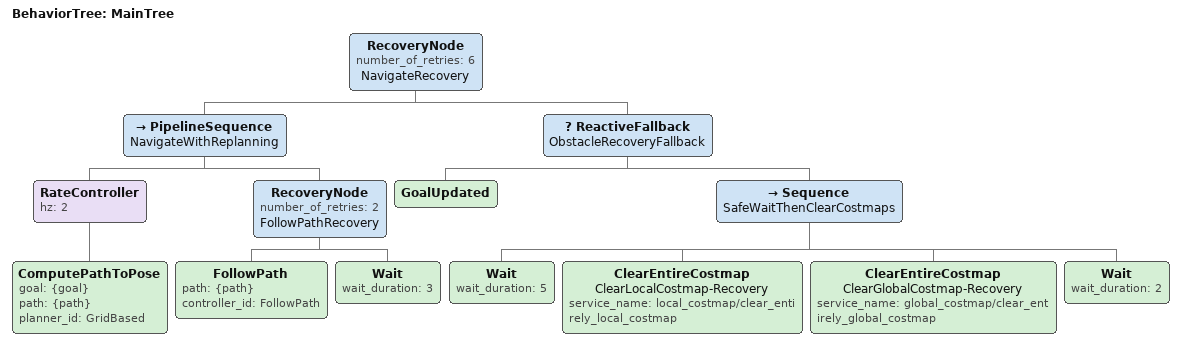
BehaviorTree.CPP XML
<root main_tree_to_execute="MainTree">
  <BehaviorTree ID="MainTree">

    <RecoveryNode number_of_retries="6" name="NavigateRecovery">

      <PipelineSequence name="NavigateWithReplanning">

        <RateController hz="2">
          <ComputePathToPose goal="{goal}" path="{path}" planner_id="GridBased"/>
        </RateController>

        <RecoveryNode number_of_retries="2" name="FollowPathRecovery">

          <FollowPath path="{path}" controller_id="FollowPath"/>

          <Wait wait_duration="3"/>

        </RecoveryNode>

      </PipelineSequence>

      <ReactiveFallback name="ObstacleRecoveryFallback">

        <GoalUpdated/>

        <Sequence name="SafeWaitThenClearCostmaps">

          <Wait wait_duration="5"/>

          <ClearEntireCostmap
            name="ClearLocalCostmap-Recovery"
            service_name="local_costmap/clear_entirely_local_costmap"/>

          <ClearEntireCostmap
            name="ClearGlobalCostmap-Recovery"
            service_name="global_costmap/clear_entirely_global_costmap"/>

          <Wait wait_duration="2"/>

        </Sequence>

      </ReactiveFallback>

    </RecoveryNode>

  </BehaviorTree>
</root>
